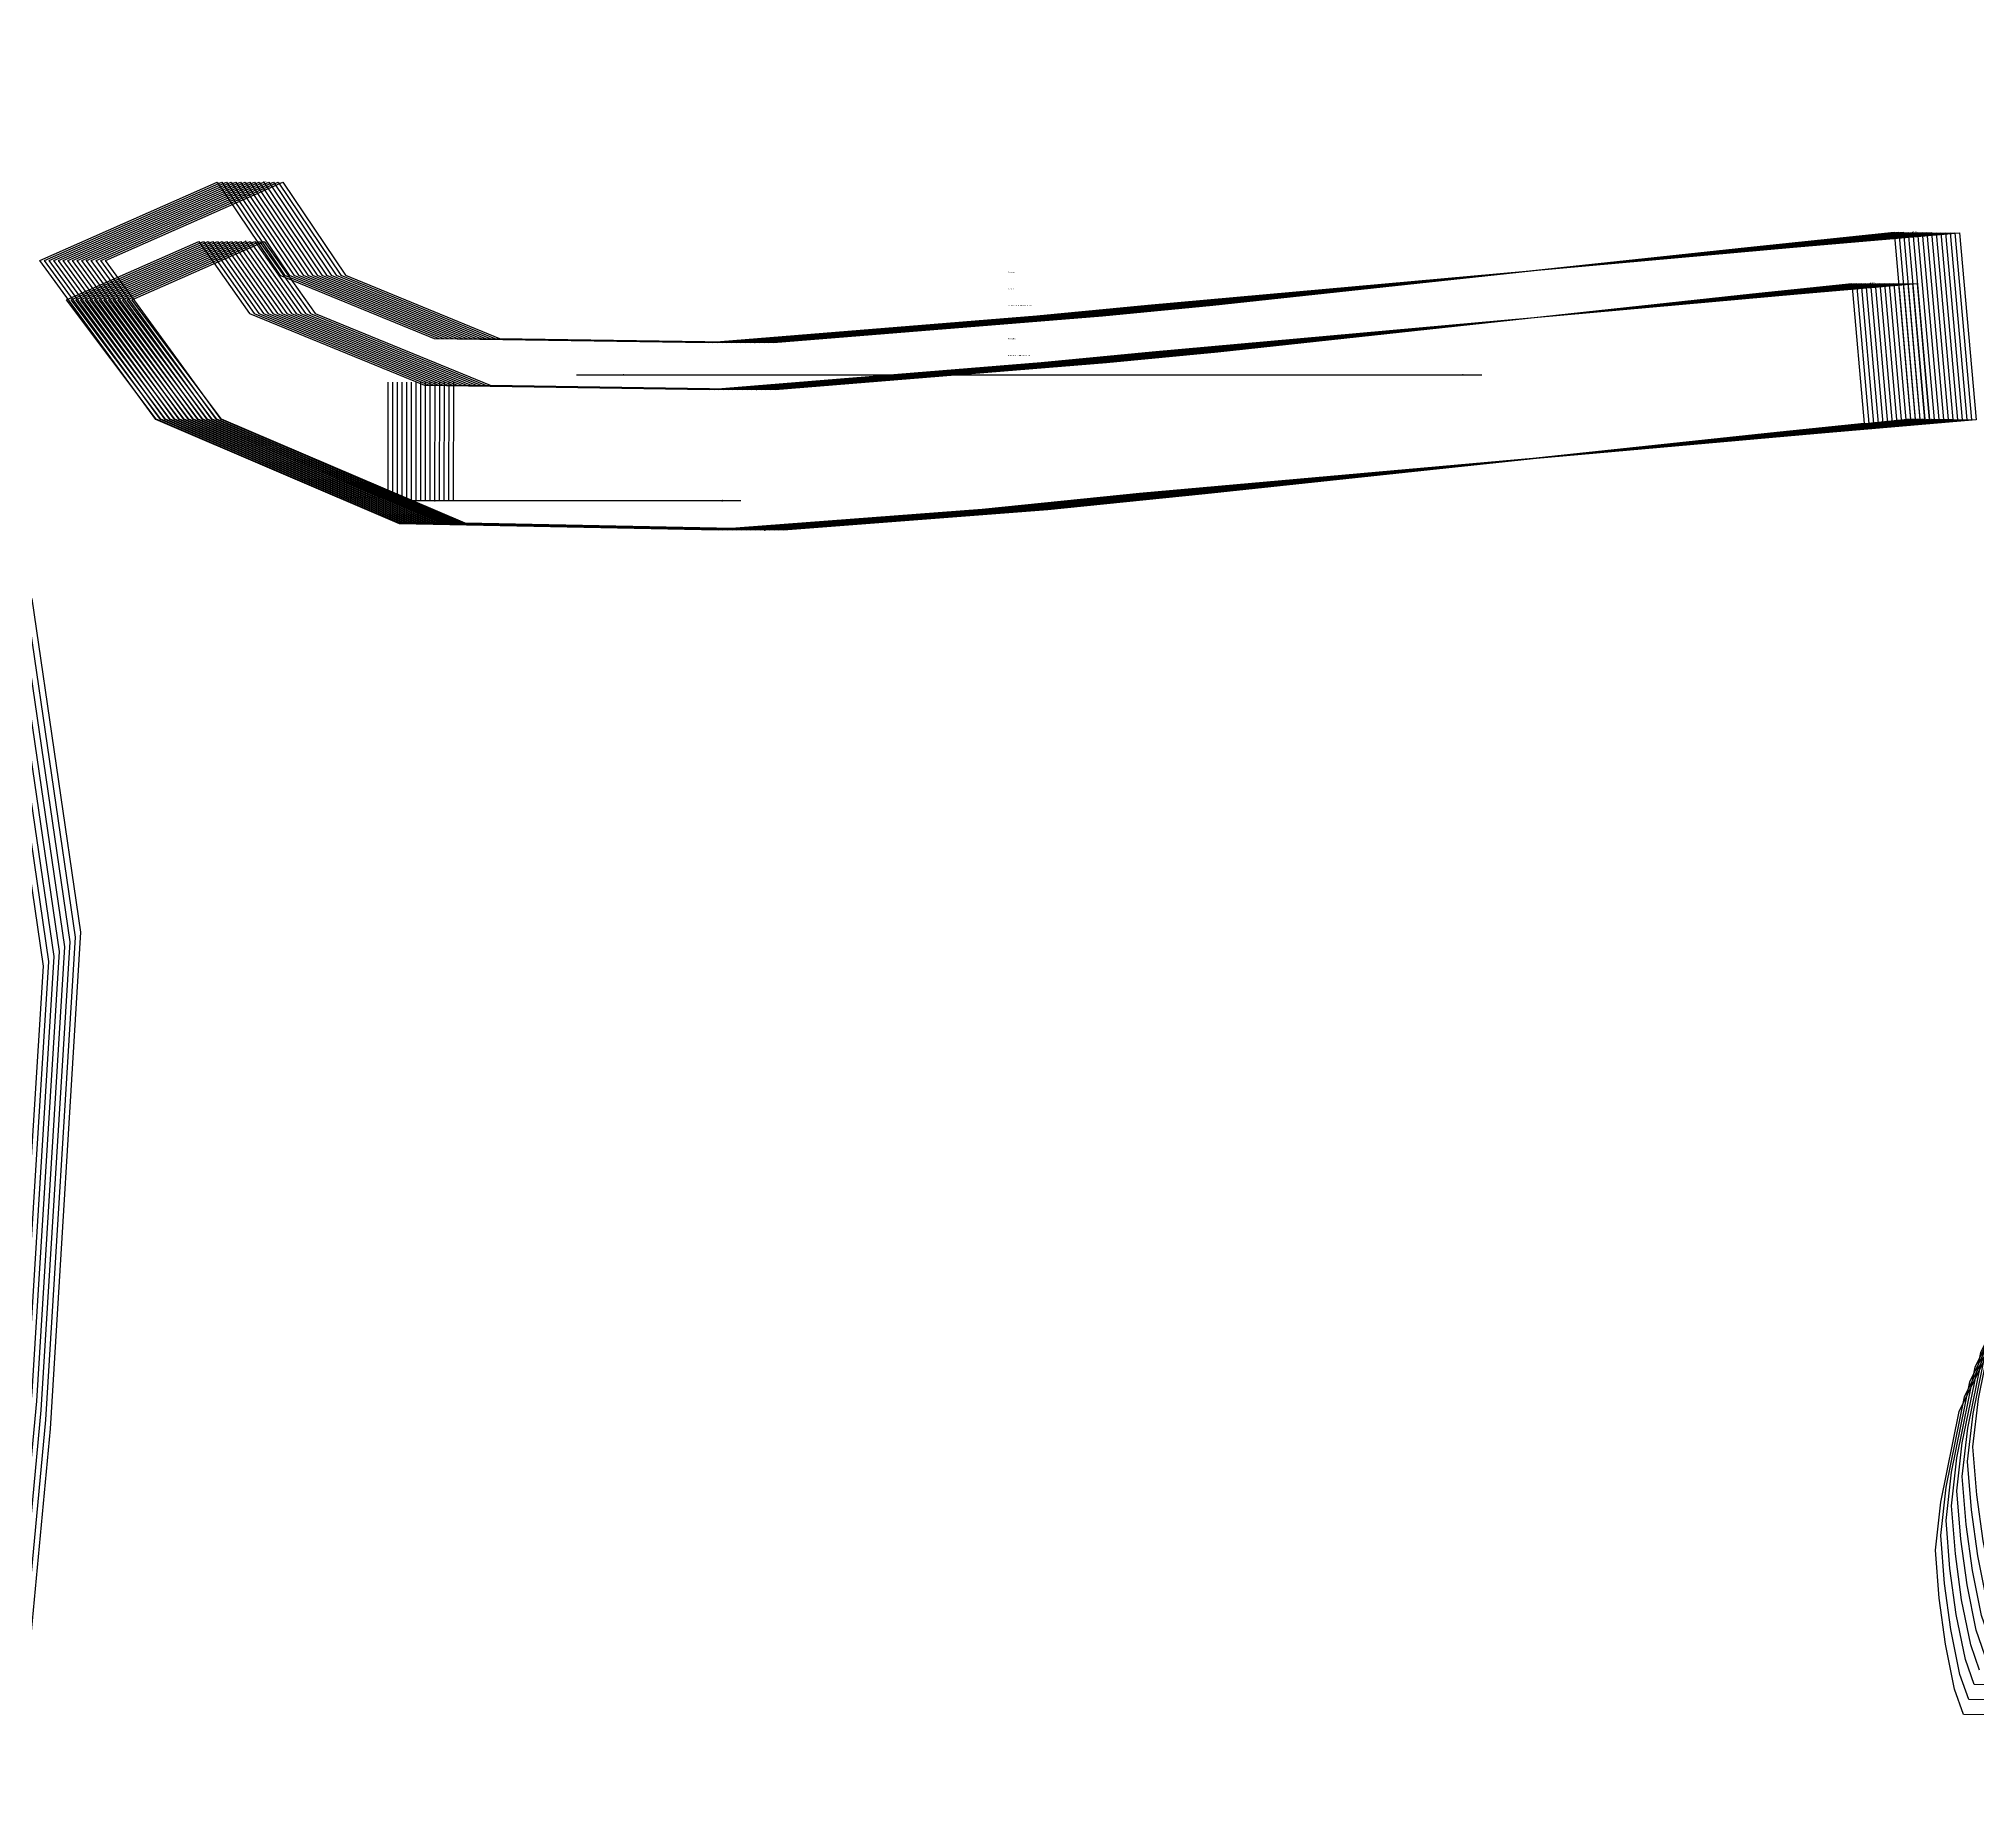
# Model space of a CAD drawing. Extents: x -295 to 1955, y -1240 to 914.
# Drawn here: x 202.2 to 616.5, y -30.1 to 347.6 of the extents above; entities that cross this region are included whole.
import ezdxf

# ---------------------------------------------------------------- set-up
doc = ezdxf.new("R2010")
doc.units = 0

# ---------------------------------------------------------------- blocks, each defined once
blk = doc.blocks.new('GMH2446F17HO_56')
at = {"layer": '1'}
blk.add_lwpolyline([(-165.1051, 317.2791), (-59.6672, 321.6225), (9.1669, 324.6502), (35.4076, 324.8686), (72.5348, 321.6809), (104.1223, 311.3558), (137.1448, 291.0282), (167.414, 261.0257), (194.8003, 206.7637), (203.1366, 149.4156), (197.8432, 64.3281), (193.5201, 18.5547)], dxfattribs=at)
blk = doc.blocks.new('GMH2446F17HO_58')
at = {"layer": '1'}
blk.add_lwpolyline([(-166.2634, 320.2966), (-60.8051, 324.7772), (8.0137, 327.8937), (34.2291, 328.1452), (71.6916, 325.12), (103.6143, 314.861), (137.0381, 294.5207), (167.7315, 264.4039), (195.6512, 209.766), (204.2821, 150.4315), (198.8135, 62.3342), (194.3761, 15.2934)], dxfattribs=at)
blk = doc.blocks.new('GMH2446F17HO_60')
at = {"layer": '1'}
blk.add_lwpolyline([(-167.4216, 323.2608), (-61.9456, 327.8861), (6.8581, 331.0967), (33.0505, 331.3862), (70.8432, 328.5313), (103.0936, 318.356), (136.9162, 298.0106), (168.0338, 267.7948), (196.4995, 212.8038), (205.4276, 151.4806), (199.7838, 60.3733), (195.2321, 12.065)], dxfattribs=at)
blk = doc.blocks.new('GMH2446F17HO_62')
at = {"layer": '1'}
blk.add_lwpolyline([(-168.5748, 326.1843), (-63.0835, 330.957), (5.7024, 334.2615), (31.872, 334.5866), (69.9821, 331.9171), (102.5602, 321.8358), (136.7816, 301.5057), (168.3259, 271.2086), (197.3479, 215.8823), (206.5732, 152.5728), (200.754, 58.4531), (196.0881, 8.8748)], dxfattribs=at)
blk = doc.blocks.new('GMH2446F17HO_64')
at = {"layer": '1'}
blk.add_lwpolyline([(-169.7355, 329.0063), (-64.2392, 334.0151), (4.539, 337.4721), (30.6909, 337.8556), (69.1439, 335.3486), (102.0522, 325.336), (136.6698, 304.9931), (168.6408, 274.5842), (198.1988, 218.8871), (207.7187, 153.5913), (201.7243, 56.4643), (196.944, 5.616)], dxfattribs=at)
blk = doc.blocks.new('GMH2446F17HO_66')
at = {"layer": '1'}
blk.add_lwpolyline([(-170.8887, 332.0974), (-65.372, 337.1774), (3.391, 340.6776), (29.5148, 341.0763), (68.2905, 338.7471), (101.5264, 328.8183), (136.5428, 308.483), (168.938, 277.9853), (199.0471, 221.9452), (208.8642, 154.6632), (202.6895, 54.5262), (197.7975, 2.408)], dxfattribs=at)
blk = doc.blocks.new('GMH2446F17HO_68')
at = {"layer": '1'}
blk.add_lwpolyline([(-172.0444, 334.9371), (-66.5252, 340.261), (2.2251, 343.9237), (28.3363, 344.3809), (67.4625, 342.2016), (101.0336, 332.3311), (136.4488, 311.9705), (169.2631, 281.3431), (199.8955, 224.9145), (210.0098, 155.6513), (203.6598, 52.5018), (198.6534, -0.8865)], dxfattribs=at)
blk = doc.blocks.new('GMH2446F17HO_70')
at = {"layer": '1'}
blk.add_lwpolyline([(-173.9697, 337.8861), (-68.0365, 343.37), (0.9678, 347.1368), (27.1603, 347.6295), (66.6192, 345.6204), (100.5206, 335.8236), (136.3346, 315.4554), (169.573, 284.7264), (200.7464, 227.9397), (211.1553, 156.6901), (204.6301, 50.5333), (199.5094, -4.125)], dxfattribs=at)
blk = doc.blocks.new('GMH2446F17FH_42')
at = {"layer": '1'}
for points in [[(216.4589, 300.2331), (254.3633, 317.0149)], [(254.3633, 317.0149), (267.7567, 297.0988), (300.7208, 283.6037), (359.2805, 282.6893), (429.5725, 288.3917), (453.1995, 290.6853), (567.4437, 303.0576), (598.7796, 306.3063)], [(598.7796, 306.3063), (602.3103, 266.3571)], [(602.3103, 266.3571), (572.3967, 263.2634), (451.4978, 250.3602), (417.8961, 246.9642), (361.409, 242.6386), (293.3193, 243.9823), (241.2289, 266.286), (216.4589, 300.2331)]]:
    blk.add_lwpolyline(points, dxfattribs=at)
at = {"layer": '14'}
for points in [[(222.1332, 291.808), (250.4085, 304.3276)], [(250.4085, 304.3276), (261.2695, 288.9479), (298.6787, 273.6343), (359.6082, 272.6843), (430.4615, 278.4298), (454.2206, 280.7386), (568.4978, 293.1135), (589.7119, 295.3132)], [(589.7119, 295.3132), (592.3534, 265.4275)], [(592.3534, 265.4275), (572.3865, 263.3625), (451.4876, 250.4593), (417.8885, 247.0633), (361.4065, 242.7377), (293.3396, 244.0813), (241.2924, 266.3673), (222.1332, 291.808)]]:
    blk.add_lwpolyline(points, dxfattribs=at)
at = {"layer": '5'}
blk.add_line((331.1729, 275.8466), (510.6239, 275.8466), dxfattribs=at)
at = {"layer": '7'}
blk.add_line((331.1729, 275.8466), (510.6239, 275.8466), dxfattribs=at)
at = {"layer": '8'}
blk.add_lwpolyline([(352.2727, 248.8616), (290.9012, 248.8921), (290.9139, 274.221)], dxfattribs=at)
at = {"layer": '1'}
for s, p in [('SIZE: 42', (409.3845, 283.3828)), ('Piece Name: GMH2446F17FH', (409.3845, 279.8268))]:
    blk.add_text(s, height=0.25, dxfattribs=at).set_placement(p)
blk = doc.blocks.new('GMH2446F17FH_44')
at = {"layer": '1'}
for points in [[(215.4581, 300.2331), (253.3625, 317.0149)], [(253.3625, 317.0149), (266.7559, 297.0988), (299.7201, 283.6037), (358.2797, 282.6893), (428.5743, 288.3917), (452.2064, 290.6878), (568.1447, 303.0602), (599.7779, 306.291)], [(599.7779, 306.291), (603.311, 266.3419)], [(603.311, 266.3419), (573.1104, 263.266), (450.497, 250.3602), (416.8979, 246.9642), (360.4083, 242.6386), (292.3185, 243.9823), (240.2282, 266.286), (215.4581, 300.2331)]]:
    blk.add_lwpolyline(points, dxfattribs=at)
at = {"layer": '14'}
for points in [[(221.1325, 291.808), (249.4077, 304.3276)], [(249.4077, 304.3276), (260.2688, 288.9479), (297.6779, 273.6343), (358.6074, 272.6843), (429.4607, 278.4298), (453.2199, 280.7386), (569.1836, 293.1135), (590.7101, 295.3132)], [(590.7101, 295.3132), (593.3517, 265.4275)], [(593.3517, 265.4275), (573.1002, 263.365), (450.4868, 250.4593), (416.8877, 247.0633), (360.4057, 242.7377), (292.3388, 244.0813), (240.2917, 266.3673), (221.1325, 291.808)]]:
    blk.add_lwpolyline(points, dxfattribs=at)
at = {"layer": '5'}
blk.add_line((330.1721, 275.8466), (509.6231, 275.8466), dxfattribs=at)
at = {"layer": '7'}
blk.add_line((330.1721, 275.8466), (509.6231, 275.8466), dxfattribs=at)
at = {"layer": '8'}
blk.add_lwpolyline([(351.2719, 248.8616), (289.9004, 248.8921), (289.9131, 274.221)], dxfattribs=at)
at = {"layer": '1'}
for s, p in [('SIZE: 44', (409.3845, 283.3828)), ('Piece Name: GMH2446F17FH', (409.3845, 279.8268))]:
    blk.add_text(s, height=0.25, dxfattribs=at).set_placement(p)
blk = doc.blocks.new('GMH2446F17FH_46')
at = {"layer": '1'}
for points in [[(214.4599, 300.2331), (252.3618, 317.0149)], [(252.3618, 317.0149), (265.7552, 297.0988), (298.7193, 283.6037), (357.2815, 282.6893), (427.5735, 288.3917), (451.2133, 290.6878), (568.8457, 303.0627), (600.7786, 306.2758)], [(600.7786, 306.2758), (604.3092, 266.3292)], [(604.3092, 266.3292), (573.8267, 263.266), (449.4962, 250.3602), (415.8971, 246.9642), (359.4101, 242.6386), (291.3177, 243.9823), (239.23, 266.286), (214.4599, 300.2331)]]:
    blk.add_lwpolyline(points, dxfattribs=at)
at = {"layer": '14'}
for points in [[(220.1317, 291.808), (248.407, 304.3276)], [(248.407, 304.3276), (259.268, 288.9479), (296.6771, 273.6343), (357.6067, 272.6843), (428.4599, 278.4298), (452.2191, 280.7386), (569.8694, 293.116), (591.7083, 295.3132)], [(591.7083, 295.3132), (594.3499, 265.4275)], [(594.3499, 265.4275), (573.8165, 263.365), (449.4861, 250.4593), (415.887, 247.0633), (359.405, 242.7377), (291.3381, 244.0813), (239.2909, 266.3673), (220.1317, 291.808)]]:
    blk.add_lwpolyline(points, dxfattribs=at)
at = {"layer": '5'}
blk.add_line((329.1714, 275.8466), (508.6223, 275.8466), dxfattribs=at)
at = {"layer": '7'}
blk.add_line((329.1714, 275.8466), (508.6223, 275.8466), dxfattribs=at)
at = {"layer": '8'}
blk.add_lwpolyline([(350.2711, 248.8616), (288.8997, 248.8921), (288.9124, 274.221)], dxfattribs=at)
at = {"layer": '1'}
for s, p in [('SIZE: 46', (409.3845, 283.3828)), ('Piece Name: GMH2446F17FH', (409.3845, 279.8268))]:
    blk.add_text(s, height=0.25, dxfattribs=at).set_placement(p)
blk = doc.blocks.new('GMH2446F17FH_48')
at = {"layer": '1'}
for points in [[(213.4591, 300.2331), (251.3635, 317.0149)], [(251.3635, 317.0149), (264.7544, 297.0988), (297.7211, 283.6037), (356.2808, 282.6893), (426.5727, 288.3917), (450.2201, 290.6878), (569.5468, 303.0652), (601.7794, 306.2631)], [(601.7794, 306.2631), (605.31, 266.314)], [(605.31, 266.314), (574.543, 263.266), (448.498, 250.3602), (414.8963, 246.9642), (358.4093, 242.6386), (290.317, 243.9823), (238.2292, 266.286), (213.4591, 300.2331)]]:
    blk.add_lwpolyline(points, dxfattribs=at)
at = {"layer": '14'}
for points in [[(219.1335, 291.808), (247.4088, 304.3276)], [(247.4088, 304.3276), (258.2698, 288.9479), (295.6789, 273.6343), (356.6084, 272.6843), (427.4617, 278.4298), (451.2209, 280.7386), (570.5577, 293.116), (592.7091, 295.3132)], [(592.7091, 295.3132), (595.3506, 265.4275)], [(595.3506, 265.4275), (574.5328, 263.365), (448.4878, 250.4593), (414.8887, 247.0633), (358.4067, 242.7377), (290.3398, 244.0813), (238.2927, 266.3673), (219.1335, 291.808)]]:
    blk.add_lwpolyline(points, dxfattribs=at)
at = {"layer": '5'}
blk.add_line((328.1731, 275.8466), (507.6241, 275.8466), dxfattribs=at)
at = {"layer": '7'}
blk.add_line((328.1731, 275.8466), (507.6241, 275.8466), dxfattribs=at)
at = {"layer": '8'}
blk.add_lwpolyline([(349.2729, 248.8616), (287.9014, 248.8921), (287.9141, 274.221)], dxfattribs=at)
at = {"layer": '1'}
for s, p in [('SIZE: 48', (409.3845, 283.3828)), ('Piece Name: GMH2446F17FH', (409.3845, 279.8268))]:
    blk.add_text(s, height=0.25, dxfattribs=at).set_placement(p)
blk = doc.blocks.new('GMH2446F17FH_50')
at = {"layer": '1'}
for points in [[(212.4584, 300.2331), (250.3628, 317.0149)], [(250.3628, 317.0149), (263.7562, 297.0988), (296.7203, 283.6037), (355.28, 282.6893), (425.572, 288.3917), (449.227, 290.6904), (570.2478, 303.0678), (602.7802, 306.2479)], [(602.7802, 306.2479), (606.3107, 266.3013)], [(606.3107, 266.3013), (575.2592, 263.2685), (447.4973, 250.3602), (413.8956, 246.9642), (357.4085, 242.6386), (289.3188, 243.9823), (237.2284, 266.286), (212.4584, 300.2331)]]:
    blk.add_lwpolyline(points, dxfattribs=at)
at = {"layer": '14'}
for points in [[(218.1327, 291.808), (246.408, 304.3276)], [(246.408, 304.3276), (257.269, 288.9479), (294.6782, 273.6343), (355.6077, 272.6843), (426.461, 278.4298), (450.2201, 280.7386), (571.2435, 293.1186), (593.7073, 295.3132)], [(593.7073, 295.3132), (596.3489, 265.4275)], [(596.3489, 265.4275), (575.2491, 263.3676), (447.4871, 250.4593), (413.888, 247.0633), (357.406, 242.7377), (289.3391, 244.0813), (237.2919, 266.3673), (218.1327, 291.808)]]:
    blk.add_lwpolyline(points, dxfattribs=at)
at = {"layer": '2'}
for p in [(250.3628, 317.0149), (250.3628, 317.0149), (246.408, 304.3276), (246.408, 304.3276), (570.2478, 303.0678), (602.7802, 306.2479), (602.7802, 306.2479), (212.4584, 300.2331), (212.4584, 300.2331), (593.7073, 295.3132), (593.7073, 295.3132), (218.1327, 291.808), (218.1327, 291.808), (571.2435, 293.1186), (286.9134, 274.221), (327.1724, 275.8466), (506.6234, 275.8466), (596.3489, 265.4275), (596.3489, 265.4275), (606.3107, 266.3013), (606.3107, 266.3013), (575.2491, 263.3676), (575.2592, 263.2685), (286.9007, 248.8921), (348.2722, 248.8616)]:
    blk.add_point(p, dxfattribs=at)
at = {"layer": '3'}
for p in [(263.7562, 297.0988), (449.227, 290.6904), (257.269, 288.9479), (425.572, 288.3917), (296.7203, 283.6037), (355.28, 282.6893), (426.461, 278.4298), (450.2201, 280.7386), (294.6782, 273.6343), (355.6077, 272.6843), (237.2284, 266.286), (237.2919, 266.3673), (447.4871, 250.4593), (447.4973, 250.3602), (413.888, 247.0633), (413.8956, 246.9642), (289.3188, 243.9823), (289.3391, 244.0813), (357.406, 242.7377), (357.4085, 242.6386)]:
    blk.add_point(p, dxfattribs=at)
at = {"layer": '5'}
blk.add_line((327.1724, 275.8466), (506.6234, 275.8466), dxfattribs=at)
at = {"layer": '7'}
blk.add_line((327.1724, 275.8466), (506.6234, 275.8466), dxfattribs=at)
at = {"layer": '8'}
blk.add_lwpolyline([(348.2722, 248.8616), (286.9007, 248.8921), (286.9134, 274.221)], dxfattribs=at)
at = {"layer": '1'}
for s, p in [('SIZE: 50', (409.3845, 297.6068)), ('Fabric: 1', (409.3845, 294.0508)), ('CATEGORY: HOOD FACING 2P', (409.3845, 290.4948)), ('ANNOTATION: 2XFABRIC', (409.3845, 286.9388)), ('Quantity: 2', (409.3845, 283.3828)), ('Piece Name: GMH2446F17FH', (409.3845, 279.8268))]:
    blk.add_text(s, height=0.25, dxfattribs=at).set_placement(p)
at = {"layer": '2'}
for s, p in [('# 0', (250.3628, 317.0149)), ('# 0', (250.3628, 317.0149)), ('# 0', (246.408, 304.3276)), ('# 0', (246.408, 304.3276)), ('# 1061', (602.7802, 306.2479)), ('# 1061', (602.7802, 306.2479)), ('# 0', (212.4584, 300.2331)), ('# 1061', (593.7073, 295.3132)), ('# 1061', (593.7073, 295.3132)), ('# 0', (218.1327, 291.808)), ('# 1061', (596.3489, 265.4275)), ('# 1061', (596.3489, 265.4275)), ('# 1061', (606.3107, 266.3013)), ('# 1061', (606.3107, 266.3013))]:
    blk.add_text(s, height=0.25, dxfattribs=at).set_placement(p)
at = {"layer": '3'}
for p in [(449.227, 290.6904), (450.2201, 280.7386), (447.4871, 250.4593), (447.4973, 250.3602)]:
    blk.add_text('# 0', height=0.25, dxfattribs=at).set_placement(p)
at = {"layer": '8'}
blk.add_text('B', height=0.25, dxfattribs=at).set_placement((348.2722, 248.8616))
blk = doc.blocks.new('GMH2446F17FH_52')
at = {"layer": '1'}
for points in [[(211.4576, 300.2331), (249.362, 317.0149)], [(249.362, 317.0149), (262.7554, 297.0988), (295.7196, 283.6037), (354.2792, 282.6893), (424.5738, 288.3917), (448.2339, 290.6904), (570.9463, 303.0703), (603.7809, 306.2326)], [(603.7809, 306.2326), (607.3115, 266.2886)], [(607.3115, 266.2886), (575.973, 263.2685), (446.4965, 250.3602), (412.8974, 246.9642), (356.4078, 242.6386), (288.318, 243.9823), (236.2277, 266.286), (211.4576, 300.2331)]]:
    blk.add_lwpolyline(points, dxfattribs=at)
at = {"layer": '14'}
for points in [[(217.1319, 291.808), (245.4072, 304.3276)], [(245.4072, 304.3276), (256.2683, 288.9479), (293.6774, 273.6343), (354.6069, 272.6843), (425.4602, 278.4298), (449.2194, 280.7386), (571.9268, 293.1186), (594.7055, 295.3132)], [(594.7055, 295.3132), (597.3471, 265.4275)], [(597.3471, 265.4275), (575.9628, 263.3676), (446.4863, 250.4593), (412.8872, 247.0633), (356.4052, 242.7377), (288.3383, 244.0813), (236.2912, 266.3673), (217.1319, 291.808)]]:
    blk.add_lwpolyline(points, dxfattribs=at)
at = {"layer": '5'}
blk.add_line((326.1716, 275.8466), (505.6226, 275.8466), dxfattribs=at)
at = {"layer": '7'}
blk.add_line((326.1716, 275.8466), (505.6226, 275.8466), dxfattribs=at)
at = {"layer": '8'}
blk.add_lwpolyline([(347.2714, 248.8616), (285.8999, 248.8921), (285.9126, 274.221)], dxfattribs=at)
at = {"layer": '1'}
for s, p in [('SIZE: 52', (409.3845, 283.3828)), ('Piece Name: GMH2446F17FH', (409.3845, 279.8268))]:
    blk.add_text(s, height=0.25, dxfattribs=at).set_placement(p)
blk = doc.blocks.new('GMH2446F17FH_54')
at = {"layer": '1'}
for points in [[(210.4594, 300.2331), (248.3613, 317.0149)], [(248.3613, 317.0149), (261.7547, 297.0988), (294.7213, 283.6037), (353.281, 282.6893), (423.573, 288.3917), (447.2407, 290.6904), (571.6448, 303.0729), (604.7791, 306.2199)], [(604.7791, 306.2199), (608.3097, 266.2759)], [(608.3097, 266.2759), (576.6867, 263.2685), (445.4957, 250.3602), (411.8966, 246.9642), (355.4096, 242.6386), (287.3172, 243.9823), (235.2295, 266.286), (210.4594, 300.2331)]]:
    blk.add_lwpolyline(points, dxfattribs=at)
at = {"layer": '14'}
for points in [[(216.1312, 291.808), (244.4065, 304.3276)], [(244.4065, 304.3276), (255.2675, 288.9479), (292.6766, 273.6343), (353.6062, 272.6843), (424.4595, 278.4298), (448.2186, 280.7386), (572.6151, 293.1186), (595.7037, 295.3132)], [(595.7037, 295.3132), (598.3453, 265.4275)], [(598.3453, 265.4275), (576.6791, 263.3676), (445.4856, 250.4593), (411.8865, 247.0633), (355.4045, 242.7377), (287.3376, 244.0813), (235.2904, 266.3673), (216.1312, 291.808)]]:
    blk.add_lwpolyline(points, dxfattribs=at)
at = {"layer": '5'}
blk.add_line((325.1708, 275.8466), (504.6218, 275.8466), dxfattribs=at)
at = {"layer": '7'}
blk.add_line((325.1708, 275.8466), (504.6218, 275.8466), dxfattribs=at)
at = {"layer": '8'}
blk.add_lwpolyline([(346.2706, 248.8616), (284.8992, 248.8921), (284.9119, 274.221)], dxfattribs=at)
at = {"layer": '1'}
for s, p in [('SIZE: 54', (409.3845, 283.3828)), ('Piece Name: GMH2446F17FH', (409.3845, 279.8268))]:
    blk.add_text(s, height=0.25, dxfattribs=at).set_placement(p)
blk = doc.blocks.new('GMH2446F17FH_56')
at = {"layer": '1'}
for points in [[(209.4586, 300.2331), (247.363, 317.0149)], [(247.363, 317.0149), (260.7564, 297.0988), (293.7206, 283.6037), (352.2803, 282.6893), (422.5722, 288.3917), (446.2425, 290.6904), (572.3459, 303.0754), (605.7799, 306.2072)], [(605.7799, 306.2072), (609.3105, 266.2632)], [(609.3105, 266.2632), (577.4055, 263.2685), (444.4975, 250.3602), (410.8959, 246.9642), (354.4088, 242.6386), (286.3165, 243.9823), (234.2287, 266.286), (209.4586, 300.2331)]]:
    blk.add_lwpolyline(points, dxfattribs=at)
at = {"layer": '14'}
for points in [[(215.133, 291.808), (243.4083, 304.3276)], [(243.4083, 304.3276), (254.2693, 288.9479), (291.6784, 273.6343), (352.6079, 272.6843), (423.4612, 278.4298), (447.2204, 280.7386), (573.3009, 293.1211), (596.7045, 295.3132)], [(596.7045, 295.3132), (599.3461, 265.4275)], [(599.3461, 265.4275), (577.3954, 263.3676), (444.4873, 250.4593), (410.8882, 247.0633), (354.4063, 242.7377), (286.3393, 244.0813), (234.2922, 266.3673), (215.133, 291.808)]]:
    blk.add_lwpolyline(points, dxfattribs=at)
at = {"layer": '5'}
blk.add_line((324.1726, 275.8466), (503.6236, 275.8466), dxfattribs=at)
at = {"layer": '7'}
blk.add_line((324.1726, 275.8466), (503.6236, 275.8466), dxfattribs=at)
at = {"layer": '8'}
blk.add_lwpolyline([(345.2724, 248.8616), (283.9009, 248.8921), (283.9136, 274.221)], dxfattribs=at)
at = {"layer": '1'}
for s, p in [('SIZE: 56', (409.3845, 283.3828)), ('Piece Name: GMH2446F17FH', (409.3845, 279.8268))]:
    blk.add_text(s, height=0.25, dxfattribs=at).set_placement(p)
blk = doc.blocks.new('GMH2446F17FH_58')
at = {"layer": '1'}
for points in [[(208.4578, 300.2331), (246.3623, 317.0149)], [(246.3623, 317.0149), (259.7557, 297.0988), (292.7198, 283.6037), (351.2795, 282.6893), (421.574, 288.3917), (445.2544, 290.6929), (573.0444, 303.0754), (606.7807, 306.1945)], [(606.7807, 306.1945), (610.3112, 266.2505)], [(610.3112, 266.2505), (578.1193, 263.2711), (443.4968, 250.3602), (409.8951, 246.9642), (353.408, 242.6386), (285.3182, 243.9823), (233.2279, 266.286), (208.4578, 300.2331)]]:
    blk.add_lwpolyline(points, dxfattribs=at)
at = {"layer": '14'}
for points in [[(214.1322, 291.808), (242.4075, 304.3276)], [(242.4075, 304.3276), (253.2685, 288.9479), (290.6777, 273.6343), (351.6072, 272.6843), (422.4605, 278.4298), (446.2196, 280.7386), (573.9867, 293.1211), (597.7027, 295.3132)], [(597.7027, 295.3132), (600.3443, 265.4275)], [(600.3443, 265.4275), (578.1091, 263.3701), (443.4866, 250.4593), (409.8875, 247.0633), (353.4055, 242.7377), (285.3386, 244.0813), (233.2914, 266.3673), (214.1322, 291.808)]]:
    blk.add_lwpolyline(points, dxfattribs=at)
at = {"layer": '5'}
blk.add_line((323.1719, 275.8466), (502.6229, 275.8466), dxfattribs=at)
at = {"layer": '7'}
blk.add_line((323.1719, 275.8466), (502.6229, 275.8466), dxfattribs=at)
at = {"layer": '8'}
blk.add_lwpolyline([(344.2717, 248.8616), (282.9002, 248.8921), (282.9129, 274.221)], dxfattribs=at)
at = {"layer": '1'}
for s, p in [('SIZE: 58', (409.3845, 283.3828)), ('Piece Name: GMH2446F17FH', (409.3845, 279.8268))]:
    blk.add_text(s, height=0.25, dxfattribs=at).set_placement(p)
blk = doc.blocks.new('GMH2446F17FH_60')
at = {"layer": '1'}
for points in [[(207.4596, 300.2331), (245.3615, 317.0149)], [(245.3615, 317.0149), (258.7549, 297.0988), (291.719, 283.6037), (350.2813, 282.6893), (420.5732, 288.3917), (444.2664, 290.6929), (573.7429, 303.0805), (607.7789, 306.1818)], [(607.7789, 306.1818), (611.3095, 266.2378)], [(611.3095, 266.2378), (578.8356, 263.2711), (442.496, 250.3602), (408.8969, 246.9642), (352.4073, 242.6386), (284.3175, 243.9823), (232.2272, 266.286), (207.4596, 300.2331)]]:
    blk.add_lwpolyline(points, dxfattribs=at)
at = {"layer": '14'}
for points in [[(213.1315, 291.808), (241.4067, 304.3276)], [(241.4067, 304.3276), (252.2678, 288.9479), (289.6769, 273.6343), (350.6064, 272.6843), (421.4597, 278.4298), (445.2189, 280.7386), (574.6725, 293.1237), (598.7009, 295.3132)], [(598.7009, 295.3132), (601.3425, 265.4275)], [(601.3425, 265.4275), (578.8254, 263.3701), (442.4858, 250.4593), (408.8867, 247.0633), (352.4047, 242.7377), (284.3378, 244.0813), (232.2907, 266.3673), (213.1315, 291.808)]]:
    blk.add_lwpolyline(points, dxfattribs=at)
at = {"layer": '5'}
blk.add_line((322.1711, 275.8466), (501.6221, 275.8466), dxfattribs=at)
at = {"layer": '7'}
blk.add_line((322.1711, 275.8466), (501.6221, 275.8466), dxfattribs=at)
at = {"layer": '8'}
blk.add_lwpolyline([(343.2709, 248.8616), (281.8994, 248.8921), (281.9121, 274.221)], dxfattribs=at)
at = {"layer": '1'}
for s, p in [('SIZE: 60', (409.3845, 283.3828)), ('Piece Name: GMH2446F17FH', (409.3845, 279.8268))]:
    blk.add_text(s, height=0.25, dxfattribs=at).set_placement(p)
blk = doc.blocks.new('GMH2446F17FH_62')
at = {"layer": '1'}
for points in [[(206.4589, 300.2331), (244.3633, 317.0149)], [(244.3633, 317.0149), (257.7542, 297.0988), (290.7208, 283.6037), (349.2805, 282.6893), (419.5725, 288.3917), (443.2656, 290.6929), (574.4414, 303.0805), (608.7796, 306.1691)], [(608.7796, 306.1691), (612.3102, 266.2276)], [(612.3102, 266.2276), (579.5493, 263.2711), (441.4952, 250.3602), (407.8961, 246.9642), (351.409, 242.6386), (283.3167, 243.9823), (231.229, 266.286), (206.4589, 300.2331)]]:
    blk.add_lwpolyline(points, dxfattribs=at)
at = {"layer": '14'}
for points in [[(212.1332, 291.808), (240.4085, 304.3276)], [(240.4085, 304.3276), (251.2696, 288.9479), (288.6787, 273.6343), (349.6082, 272.6843), (420.4615, 278.4298), (444.2206, 280.7386), (575.3609, 293.1237), (599.7017, 295.3132)], [(599.7017, 295.3132), (602.3433, 265.4275)], [(602.3433, 265.4275), (579.5417, 263.3701), (441.4876, 250.4593), (407.8885, 247.0633), (351.4065, 242.7377), (283.3396, 244.0813), (231.2925, 266.3673), (212.1332, 291.808)]]:
    blk.add_lwpolyline(points, dxfattribs=at)
at = {"layer": '5'}
blk.add_line((321.1729, 275.8466), (500.6239, 275.8466), dxfattribs=at)
at = {"layer": '7'}
blk.add_line((321.1729, 275.8466), (500.6239, 275.8466), dxfattribs=at)
at = {"layer": '8'}
blk.add_lwpolyline([(342.2727, 248.8616), (280.9012, 248.8921), (280.9139, 274.221)], dxfattribs=at)
at = {"layer": '1'}
for s, p in [('SIZE: 62', (409.3845, 283.3828)), ('Piece Name: GMH2446F17FH', (409.3845, 279.8268))]:
    blk.add_text(s, height=0.25, dxfattribs=at).set_placement(p)
blk = doc.blocks.new('GMH2446F17FH_64')
at = {"layer": '1'}
for points in [[(205.4581, 300.2331), (243.3625, 317.0149)], [(243.3625, 317.0149), (256.7559, 297.0988), (289.7201, 283.6037), (348.2798, 282.6893), (418.5717, 288.3917), (442.2725, 290.6929), (575.1373, 303.0856), (609.7804, 306.159)], [(609.7804, 306.159), (613.311, 266.2149)], [(613.311, 266.2149), (580.2681, 263.2736), (440.497, 250.3602), (406.8954, 246.9642), (350.4083, 242.6386), (282.3185, 243.9823), (230.2282, 266.286), (205.4581, 300.2331)]]:
    blk.add_lwpolyline(points, dxfattribs=at)
at = {"layer": '14'}
for points in [[(211.1325, 291.808), (239.4077, 304.3276)], [(239.4077, 304.3276), (250.2688, 288.9479), (287.6779, 273.6343), (348.6074, 272.6843), (419.4607, 278.4298), (443.2199, 280.7386), (576.0441, 293.1262), (600.6999, 295.3132)], [(600.6999, 295.3132), (603.3415, 265.4275)], [(603.3415, 265.4275), (580.258, 263.3727), (440.4869, 250.4593), (406.8877, 247.0633), (350.4058, 242.7377), (282.3388, 244.0813), (230.2917, 266.3673), (211.1325, 291.808)]]:
    blk.add_lwpolyline(points, dxfattribs=at)
at = {"layer": '5'}
blk.add_line((320.1721, 275.8466), (499.6231, 275.8466), dxfattribs=at)
at = {"layer": '7'}
blk.add_line((320.1721, 275.8466), (499.6231, 275.8466), dxfattribs=at)
at = {"layer": '8'}
blk.add_lwpolyline([(341.2719, 248.8616), (279.9004, 248.8921), (279.9131, 274.221)], dxfattribs=at)
at = {"layer": '1'}
for s, p in [('SIZE: 64', (409.3845, 283.3828)), ('Piece Name: GMH2446F17FH', (409.3845, 279.8268))]:
    blk.add_text(s, height=0.25, dxfattribs=at).set_placement(p)
blk = doc.blocks.new('GMH2446F17FH_66')
at = {"layer": '1'}
for points in [[(204.4573, 300.2331), (242.3618, 317.0149)], [(242.3618, 317.0149), (255.7552, 297.0988), (288.7193, 283.6037), (347.2815, 282.6893), (417.5735, 288.3917), (441.2768, 290.6954), (575.8358, 303.0856), (610.7812, 306.1463)], [(610.7812, 306.1463), (614.3117, 266.2047)], [(614.3117, 266.2047), (580.9819, 263.2736), (439.4962, 250.3602), (405.8971, 246.9642), (349.4075, 242.6386), (281.3177, 243.9823), (229.2274, 266.286), (204.4573, 300.2331)]]:
    blk.add_lwpolyline(points, dxfattribs=at)
at = {"layer": '14'}
for points in [[(210.1317, 291.808), (238.407, 304.3276)], [(238.407, 304.3276), (249.268, 288.9479), (286.6771, 273.6343), (347.6067, 272.6843), (418.46, 278.4298), (442.2191, 280.7386), (576.7299, 293.1262), (601.6981, 295.3132)], [(601.6981, 295.3132), (604.3397, 265.4275)], [(604.3397, 265.4275), (580.9717, 263.3727), (439.4861, 250.4593), (405.887, 247.0633), (349.405, 242.7377), (281.3381, 244.0813), (229.2909, 266.3673), (210.1317, 291.808)]]:
    blk.add_lwpolyline(points, dxfattribs=at)
at = {"layer": '5'}
blk.add_line((319.1714, 275.8466), (498.6224, 275.8466), dxfattribs=at)
at = {"layer": '7'}
blk.add_line((319.1714, 275.8466), (498.6224, 275.8466), dxfattribs=at)
at = {"layer": '8'}
blk.add_lwpolyline([(340.2711, 248.8616), (278.8997, 248.8921), (278.9124, 274.221)], dxfattribs=at)
at = {"layer": '1'}
for s, p in [('SIZE: 66', (409.3845, 283.3828)), ('Piece Name: GMH2446F17FH', (409.3845, 279.8268))]:
    blk.add_text(s, height=0.25, dxfattribs=at).set_placement(p)
blk = doc.blocks.new('GMH2446F17FH_68')
at = {"layer": '1'}
for points in [[(203.4591, 300.2331), (241.361, 317.0149)], [(241.361, 317.0149), (254.7544, 297.0988), (287.7211, 283.6037), (346.2808, 282.6893), (416.5727, 288.3917), (440.2837, 290.6954), (576.5343, 303.0906), (611.7794, 306.1361)], [(611.7794, 306.1361), (615.31, 266.1946)], [(615.31, 266.1946), (581.6982, 263.2736), (438.4955, 250.3602), (404.8964, 246.9642), (348.4093, 242.6386), (280.317, 243.9823), (228.2292, 266.286), (203.4591, 300.2331)]]:
    blk.add_lwpolyline(points, dxfattribs=at)
at = {"layer": '14'}
for points in [[(209.1335, 291.808), (237.4088, 304.3276)], [(237.4088, 304.3276), (248.2698, 288.9479), (285.6789, 273.6343), (346.6085, 272.6843), (417.4617, 278.4298), (441.2209, 280.7386), (577.4182, 293.1288), (602.6989, 295.3132)], [(602.6989, 295.3132), (605.3405, 265.4275)], [(605.3405, 265.4275), (581.6905, 263.3727), (438.4879, 250.4593), (404.8888, 247.0633), (348.4068, 242.7377), (280.3399, 244.0813), (228.2927, 266.3673), (209.1335, 291.808)]]:
    blk.add_lwpolyline(points, dxfattribs=at)
at = {"layer": '5'}
blk.add_line((318.1732, 275.8466), (497.6241, 275.8466), dxfattribs=at)
at = {"layer": '7'}
blk.add_line((318.1732, 275.8466), (497.6241, 275.8466), dxfattribs=at)
at = {"layer": '8'}
blk.add_lwpolyline([(339.2729, 248.8616), (277.9015, 248.8921), (277.9142, 274.221)], dxfattribs=at)
at = {"layer": '1'}
for s, p in [('SIZE: 68', (409.3845, 283.3828)), ('Piece Name: GMH2446F17FH', (409.3845, 279.8268))]:
    blk.add_text(s, height=0.25, dxfattribs=at).set_placement(p)
blk = doc.blocks.new('GMH2446F17FH_70')
at = {"layer": '1'}
for points in [[(202.4584, 300.2331), (240.3628, 317.0149)], [(240.3628, 317.0149), (253.7562, 297.0988), (286.7203, 283.6037), (345.28, 282.6893), (415.572, 288.3917), (439.288, 290.6954), (577.2303, 303.0906), (612.7801, 306.1259)], [(612.7801, 306.1259), (616.3107, 266.1844)], [(616.3107, 266.1844), (582.4119, 263.2761), (437.4973, 250.3602), (403.8956, 246.9642), (347.4085, 242.6386), (279.3188, 243.9823), (227.2285, 266.286), (202.4584, 300.2331)]]:
    blk.add_lwpolyline(points, dxfattribs=at)
at = {"layer": '14'}
for points in [[(208.1327, 291.808), (236.408, 304.3276)], [(236.408, 304.3276), (247.269, 288.9479), (284.6782, 273.6343), (345.6077, 272.6843), (416.461, 278.4298), (440.2201, 280.7386), (578.1041, 293.1288), (603.6971, 295.3132)], [(603.6971, 295.3132), (606.3387, 265.4275)], [(606.3387, 265.4275), (582.4043, 263.3752), (437.4871, 250.4593), (403.888, 247.0633), (347.406, 242.7377), (279.3391, 244.0813), (227.292, 266.3673), (208.1327, 291.808)]]:
    blk.add_lwpolyline(points, dxfattribs=at)
at = {"layer": '5'}
blk.add_line((317.1724, 275.8466), (496.6234, 275.8466), dxfattribs=at)
at = {"layer": '7'}
blk.add_line((317.1724, 275.8466), (496.6234, 275.8466), dxfattribs=at)
at = {"layer": '8'}
blk.add_lwpolyline([(338.2722, 248.8616), (276.9007, 248.8921), (276.9134, 274.221)], dxfattribs=at)
at = {"layer": '1'}
for s, p in [('SIZE: 70', (409.3845, 283.3828)), ('Piece Name: GMH2446F17FH', (409.3845, 279.8268))]:
    blk.add_text(s, height=0.25, dxfattribs=at).set_placement(p)
blk = doc.blocks.new('GMH2446F17HO2_56')
at = {"layer": '1'}
for points in [[(615.6275, 46.731), (615.6275, 46.731), (616.7984, 56.9977), (620.7227, 76.3296), (633.438, 102.3519), (642.4194, 115.8266), (650.1639, 129.6594), (671.0172, 173.4465), (679.1427, 201.4957)], [(621.6371, 11.6256), (619.7372, 16.9799), (617.7992, 26.6345), (616.4555, 36.4313), (615.6275, 46.731)]]:
    blk.add_lwpolyline(points, dxfattribs=at)
blk = doc.blocks.new('GMH2446F17HO2_58')
at = {"layer": '1'}
for points in [[(614.4794, 43.5509), (614.4794, 43.5509), (615.6503, 53.8201), (619.5746, 73.1495), (632.2924, 99.1744), (641.2383, 112.5957), (649.1351, 127.1194), (670.3721, 173.1722), (678.523, 202.6692)], [(620.4916, 8.4456), (618.5916, 13.7999), (616.6511, 23.4569), (615.31, 33.2512), (614.4794, 43.5509)]]:
    blk.add_lwpolyline(points, dxfattribs=at)
blk = doc.blocks.new('GMH2446F17HO2_60')
at = {"layer": '1'}
for points in [[(613.3313, 40.4089), (613.3313, 40.4089), (614.5023, 50.6756), (618.4266, 70.0075), (631.1443, 96.0298), (640.0597, 109.4055), (648.1039, 124.6048), (669.7117, 172.8699), (677.8803, 203.7766)], [(619.3435, 5.3036), (617.4436, 10.6579), (615.503, 20.3124), (614.1619, 30.1092), (613.3313, 40.4089)]]:
    blk.add_lwpolyline(points, dxfattribs=at)
blk = doc.blocks.new('GMH2446F17HO2_62')
at = {"layer": '1'}
for points in [[(612.1858, 37.305), (612.1858, 37.305), (613.3567, 47.5717), (617.281, 66.9036), (629.9963, 92.926), (638.8837, 106.2609), (647.0778, 122.1258), (669.0411, 172.5575), (677.2225, 204.8409)], [(618.1954, 2.1997), (616.2955, 7.554), (614.3575, 17.2085), (613.0138, 27.0053), (612.1858, 37.305)]]:
    blk.add_lwpolyline(points, dxfattribs=at)
blk = doc.blocks.new('GMH2446F17HO2_64')
at = {"layer": '1'}
for points in [[(611.0377, 34.1326), (611.0377, 34.1326), (612.2086, 44.3993), (616.1329, 63.7312), (628.8482, 89.7535), (637.7102, 103.0479), (646.049, 119.5756), (668.3604, 172.1562), (676.5494, 205.801)], [(617.0473, -0.9729), (615.1474, 4.3815), (613.2094, 14.0361), (611.8657, 23.8303), (611.0377, 34.1326)]]:
    blk.add_lwpolyline(points, dxfattribs=at)
blk = doc.blocks.new('GMH2446F17HO2_66')
at = {"layer": '1'}
for points in [[(609.8896, 31.0084), (609.8896, 31.0084), (611.0606, 41.2776), (614.9849, 60.607), (627.7026, 86.6318), (636.5367, 99.8855), (645.028, 117.1118), (667.7025, 171.9377), (675.8966, 207.0075)], [(615.9018, -4.0971), (614.0019, 1.2574), (612.0613, 10.9144), (610.7202, 20.7087), (609.8896, 31.0084)], [(1044.791, -23.3376), (996.4497, -18.4862), (906.808, -12.2479), (877.9866, -11.016), (812.8102, -8.8469), (690.9816, -5.3417), (615.9018, -4.0971)]]:
    blk.add_lwpolyline(points, dxfattribs=at)
blk = doc.blocks.new('GMH2446F17HO2_68')
at = {"layer": '1'}
for points in [[(608.7415, 27.8004), (608.7415, 27.8004), (609.9125, 38.0696), (613.8368, 57.399), (626.5545, 83.4238), (635.3658, 96.6445), (644.0069, 114.5413), (667.0193, 171.5288), (675.2108, 207.9651)], [(614.7537, -7.3051), (612.8538, -1.9482), (610.9132, 7.7064), (609.5721, 17.5007), (608.7415, 27.8004)], [(1045.6012, -26.7386), (996.7875, -21.8237), (906.0155, -15.4814), (876.8334, -14.2241), (811.6621, -12.0524), (689.8336, -8.5497), (614.7537, -7.3051)]]:
    blk.add_lwpolyline(points, dxfattribs=at)
blk = doc.blocks.new('GMH2446F17HO2_70')
at = {"layer": '1'}
for points in [[(607.596, 24.6482), (607.596, 24.6482), (608.7669, 34.9149), (612.6912, 54.2468), (625.4065, 80.2691), (634.1898, 93.4467), (642.9147, 112.0191), (666.082, 171.1961), (674.1618, 208.9963)], [(613.6056, -10.4572), (611.7057, -5.1029), (609.7677, 4.5517), (608.424, 14.3485), (607.596, 24.6482)], [(1046.414, -30.0838), (997.1228, -25.1079), (905.2281, -18.6564), (875.6828, -17.3787), (810.5141, -15.207), (688.688, -11.7018), (613.6056, -10.4572)]]:
    blk.add_lwpolyline(points, dxfattribs=at)

msp = doc.modelspace()

# ---------------------------------------------------------------- block references
at = {"layer": '1'}
for name in ['GMH2446F17HO2_70', 'GMH2446F17HO_70', 'GMH2446F17HO_68', 'GMH2446F17HO2_68', 'GMH2446F17HO_66', 'GMH2446F17HO2_66', 'GMH2446F17HO_64', 'GMH2446F17HO2_64', 'GMH2446F17HO_62', 'GMH2446F17HO2_62', 'GMH2446F17HO2_60', 'GMH2446F17HO_60', 'GMH2446F17HO_58', 'GMH2446F17HO2_58', 'GMH2446F17HO_56', 'GMH2446F17HO2_56', 'GMH2446F17FH_70', 'GMH2446F17FH_68', 'GMH2446F17FH_66', 'GMH2446F17FH_64', 'GMH2446F17FH_62', 'GMH2446F17FH_60', 'GMH2446F17FH_58', 'GMH2446F17FH_56', 'GMH2446F17FH_54', 'GMH2446F17FH_52', 'GMH2446F17FH_50', 'GMH2446F17FH_48', 'GMH2446F17FH_46', 'GMH2446F17FH_44', 'GMH2446F17FH_42']:
    msp.add_blockref(name, (0, 0), dxfattribs=at)

doc.saveas('drawing.dxf')
